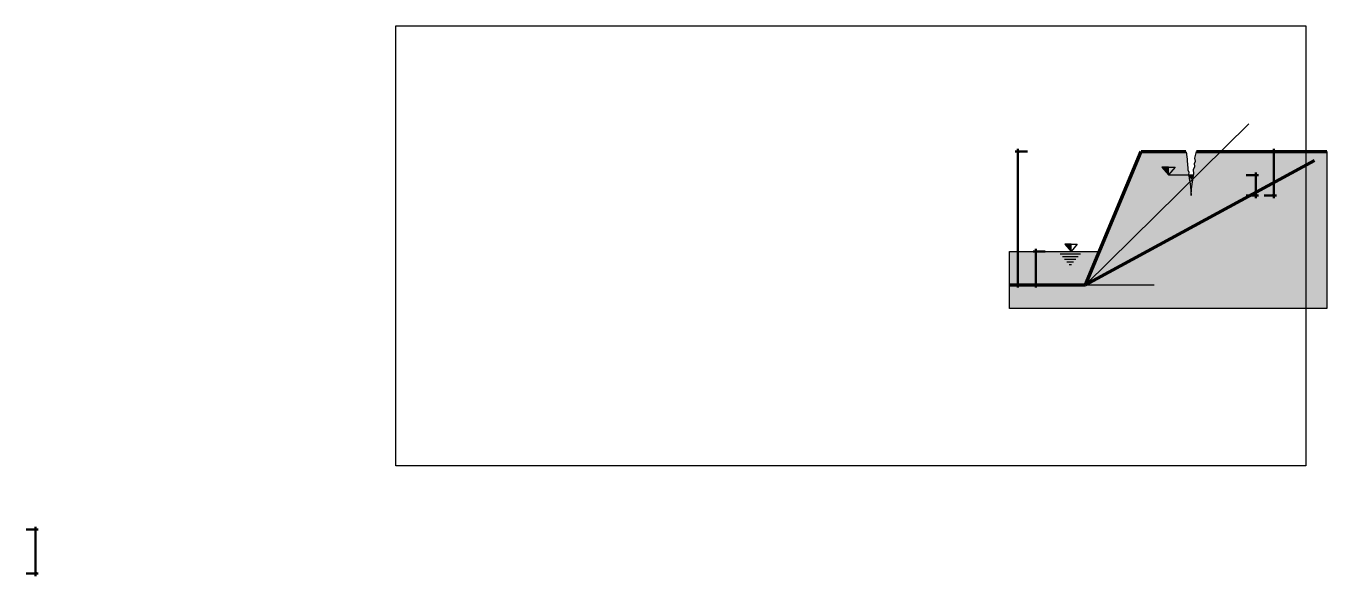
# Model space of a CAD drawing. Extents: x -43.5 to 22.6, y 2.4 to 15.
# Drawn here: x -28.8 to -14.17, y 5.57 to 11.76 of the extents above; entities that cross this region are included whole.
import ezdxf

# ---------------------------------------------------------------- set-up
doc = ezdxf.new("R2010")
doc.units = 0
doc.header["$MEASUREMENT"] = 0
doc.layers.add('1', color=7, linetype='Continuous')
picture_1 = doc.add_image_def('image1.jpg', size_in_pixel=(705, 341))

msp = doc.modelspace()

# ---------------------------------------------------------------- hatches: boundary and pattern name
at = {"layer": '1'}
h = msp.add_hatch(color=256, dxfattribs=at)
h.set_gradient(color1=(149, 134, 152), color2=(204, 190, 163), tint=1, name='INVHEMISPHERICAL')
h.paths.add_polyline_path([(-14.16868, 10.3464), (-15.11527, 10.3464), (-16.88395, 8.84715), (-17.73993, 8.84724), (-17.73993, 8.58144), (-14.16868, 8.58144)])
for points in [[(-17.63348, 10.3464, 1), (-17.65846, 10.3464, 1)], [(-14.75574, 10.3464, 1), (-14.78072, 10.3464, 1)], [(-15.95127, 10.17203), (-16.02517, 10.17203), (-15.95127, 10.08357)], [(-14.95574, 10.08162, 1), (-14.98072, 10.08162, 1)], [(-14.95574, 9.85318, 1), (-14.98072, 9.85318, 1)], [(-14.75574, 9.85318, 1), (-14.78072, 9.85318, 1)], [(-17.43348, 9.22166, 1), (-17.45846, 9.22166, 1)], [(-17.0481, 9.30459), (-17.11738, 9.30459), (-17.0481, 9.22166)], [(-17.63348, 8.84723, 1), (-17.65846, 8.84723, 1)], [(-17.43348, 8.84721, 1), (-17.45846, 8.84721, 1)], [(-28.68414, 6.09102, 1), (-28.70911, 6.09102, 1)], [(-28.68414, 5.5978, 1), (-28.70911, 5.5978, 1)]]:
    msp.add_hatch(color=256, dxfattribs=at).paths.add_polyline_path(points)
h = msp.add_hatch(color=256, dxfattribs=at)
h.set_gradient(color1=(149, 134, 152), color2=(204, 190, 163), tint=1, name='CURVED')
h.paths.add_polyline_path([(-15.69712, 9.85318), (-15.70582, 9.95557), (-15.71247, 10.00768), (-15.71429, 10.02037), (-15.71766, 10.04599), (-15.71843, 10.05919), (-15.72564, 10.08357), (-15.72158, 10.11636), (-15.73276, 10.14104), (-15.73527, 10.16139), (-15.73654, 10.20177), (-15.7377, 10.21936), (-15.74339, 10.22691), (-15.74142, 10.24436), (-15.74038, 10.25914), (-15.74466, 10.28972), (-15.75027, 10.30887), (-15.75003, 10.32359), (-15.75818, 10.3464), (-16.26055, 10.3464), (-16.88395, 8.84715)])
h = msp.add_hatch(color=256, dxfattribs=at)
h.set_gradient(color1=(149, 134, 152), color2=(204, 190, 163), tint=1, name='CURVED')
h.paths.add_polyline_path([(-15.11527, 10.3464), (-15.63607, 10.3464), (-15.65469, 10.27373), (-15.64877, 10.24077), (-15.65986, 10.21238), (-15.65645, 10.17922), (-15.6707, 10.14691), (-15.66683, 10.09601), (-15.67507, 10.05426), (-15.68775, 9.95245), (-15.69117, 9.92665), (-15.69712, 9.85318)])
h = msp.add_hatch(color=256, dxfattribs=at)
h.set_gradient(color1=(73, 99, 212), color2=(15, 210, 210), tint=1, name='INVCURVED')
h.paths.add_polyline_path([(-15.67507, 10.05426), (-15.66914, 10.0843), (-15.72555, 10.0843), (-15.72564, 10.08357), (-15.71843, 10.05919), (-15.71766, 10.04599), (-15.71429, 10.02037), (-15.71247, 10.00768), (-15.70582, 9.95557), (-15.69712, 9.85318), (-15.69117, 9.92665), (-15.68775, 9.95245)])
h = msp.add_hatch(color=256, dxfattribs=at)
h.set_gradient(color1=(73, 99, 212), color2=(15, 210, 210), tint=1, name='INVCURVED')
h.paths.add_polyline_path([(-16.88395, 8.84715), (-16.72823, 9.22166), (-17.73993, 9.22166), (-17.73993, 8.84724)])

# ---------------------------------------------------------------- linework, layer by layer
for p, q in [((-16.88395, 8.84715), (-15.0467, 10.66055)), ((-16.88395, 8.84715), (-14.30921, 10.2466)), ((-15.07626, 10.3464), (-14.93834, 10.3464)), ((-14.16868, 10.3464), (-14.16868, 8.58144)), ((-15.95127, 10.17203), (-16.02517, 10.17203)), ((-16.02517, 10.17203), (-15.95127, 10.08357)), ((-15.95127, 10.08357), (-15.95127, 10.17203)), ((-15.95127, 10.08357), (-15.95127, 10.17203)), ((-15.95127, 10.17203), (-15.87738, 10.17203)), ((-15.87738, 10.17203), (-15.95127, 10.08357)), ((-15.95127, 10.08357), (-15.72564, 10.08357)), ((-14.99812, 9.85318), (-14.93834, 9.85318)), ((-14.79812, 9.85318), (-14.73834, 9.85318)), ((-17.0481, 9.30459), (-17.11738, 9.30459)), ((-17.11738, 9.30459), (-17.0481, 9.22166)), ((-17.0481, 9.22166), (-17.0481, 9.30459)), ((-17.0481, 9.22166), (-17.0481, 9.30459)), ((-17.0481, 9.30459), (-16.97883, 9.30459)), ((-16.97883, 9.30459), (-17.0481, 9.22166)), ((-17.73993, 8.58144), (-17.73993, 8.84724)), ((-16.88395, 8.84715), (-16.11255, 8.84715)), ((-14.16868, 8.58144), (-17.73993, 8.58144)), ((-28.72652, 5.5978), (-28.66674, 5.5978))]:
    msp.add_line(p, q, dxfattribs=at)
at = {"layer": '1', "lineweight": 50}
for p, q in [((-17.67586, 10.3464), (-17.53794, 10.3464)), ((-17.64597, 8.81734), (-17.64597, 10.37629)), ((-14.87626, 10.3464), (-14.73834, 10.3464)), ((-14.76823, 10.37629), (-14.76823, 9.82329)), ((-14.96823, 10.11151), (-14.96823, 9.82329)), ((-15.07626, 10.08162), (-14.93834, 10.08162)), ((-15.07626, 9.85318), (-14.93834, 9.85318)), ((-14.87626, 9.85318), (-14.73834, 9.85318)), ((-17.47586, 9.22166), (-17.33794, 9.22166)), ((-17.44597, 8.81732), (-17.44597, 9.25155)), ((-17.67586, 8.84723), (-17.53794, 8.84723)), ((-17.47586, 8.84721), (-17.33794, 8.84721)), ((-28.80466, 6.09102), (-28.66674, 6.09102)), ((-28.69663, 6.12091), (-28.69663, 5.56791)), ((-28.80466, 5.5978), (-28.66674, 5.5978))]:
    msp.add_line(p, q, dxfattribs=at)
at = {"layer": '1', "lineweight": 100}
for p, q in [((-16.88395, 8.84715), (-16.26055, 10.3464)), ((-16.26055, 10.3464), (-15.75818, 10.3464)), ((-15.63607, 10.3464), (-14.16868, 10.3464)), ((-17.73993, 8.84724), (-16.88395, 8.84715))]:
    msp.add_line(p, q, dxfattribs=at)
at = {"layer": '1', "color": 1, "lineweight": 120}
msp.add_line((-16.88395, 8.84715), (-14.30921, 10.2466), dxfattribs=at)
at = {"layer": '1', "color": 5}
for p, q in [((-15.66967, 10.08162), (-15.72507, 10.08162)), ((-15.67164, 10.07162), (-15.72211, 10.07162)), ((-15.67337, 10.06162), (-15.71562, 10.06162)), ((-15.68173, 10.05162), (-15.70727, 10.05162)), ((-15.69008, 10.04162), (-15.69892, 10.04162)), ((-16.94337, 9.19166), (-17.17035, 9.19166)), ((-16.96843, 9.16166), (-17.14529, 9.16166)), ((-16.99349, 9.13166), (-17.12023, 9.13166)), ((-17.01855, 9.10166), (-17.09518, 9.10166)), ((-17.04361, 9.07166), (-17.07012, 9.07166))]:
    msp.add_line(p, q, dxfattribs=at)
at = {"layer": '1', "color": 140}
for p, q in [((-17.73993, 8.84724), (-17.73993, 9.22166)), ((-17.73993, 9.22166), (-16.72823, 9.22166))]:
    msp.add_line(p, q, dxfattribs=at)
at = {"layer": '1'}
msp.add_lwpolyline([(-15.75818, 10.3464), (-15.75003, 10.32359), (-15.75027, 10.30887), (-15.74466, 10.28972), (-15.74038, 10.25914), (-15.74142, 10.24436), (-15.74339, 10.22691), (-15.7377, 10.21936), (-15.73654, 10.20177), (-15.73527, 10.16139), (-15.73276, 10.14104), (-15.72158, 10.11636), (-15.72564, 10.08357), (-15.71843, 10.05919), (-15.71766, 10.04599), (-15.71429, 10.02037), (-15.71247, 10.00768), (-15.70582, 9.95557), (-15.69712, 9.85318), (-15.69117, 9.92665), (-15.68775, 9.95245), (-15.67507, 10.05426), (-15.66683, 10.09601), (-15.6707, 10.14691), (-15.65645, 10.17922), (-15.65986, 10.21238), (-15.64877, 10.24077), (-15.65469, 10.27373), (-15.63607, 10.3464)], dxfattribs=at)
for centre in [(-17.64597, 10.3464), (-14.76823, 10.3464), (-14.96823, 10.08162), (-14.96823, 9.85318), (-14.76823, 9.85318), (-17.44597, 9.22166), (-17.64597, 8.84723), (-17.44597, 8.84721), (-28.69663, 6.09102), (-28.69663, 5.5978)]:
    msp.add_circle(centre, 0.01249, dxfattribs=at)

# ---------------------------------------------------------------- pictures from other files: only their frames are drawn
image = msp.add_image(picture_1, insert=(-24.64331, 6.80971), size_in_units=(10.23657, 4.9513))
image.dxf.flags = 7

doc.saveas('drawing.dxf')
